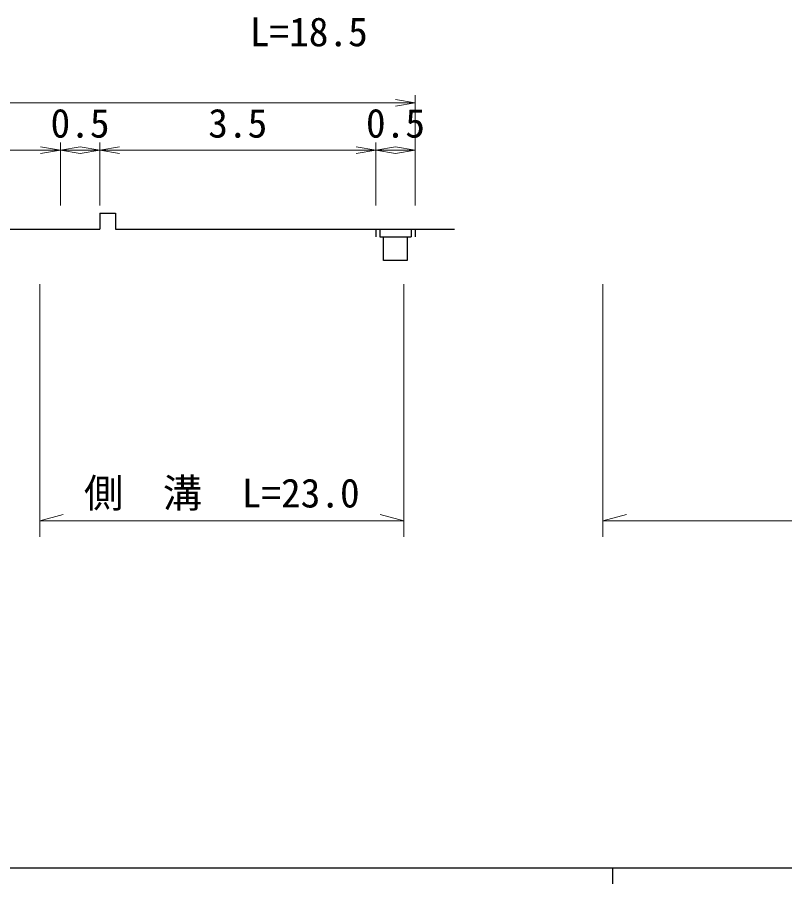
# Model space of a CAD drawing. Units: millimetres, scale not verified, with parts at other scales. Extents: x 40000 to 680000, y 20000 to 380000.
# Drawn here: x 130273 to 178926, y 204000 to 258927 of the extents above; entities that cross this region are included whole.
import ezdxf
from ezdxf.enums import TextEntityAlignment as Align

# ---------------------------------------------------------------- set-up
doc = ezdxf.new("R2010")
doc.units = ezdxf.units.MM
doc.header["$LTSCALE"] = 1000
for name, color, linetype, lineweight in [('M-BGD', 7, 'Continuous', 25), ('M-STR-HTXT', 7, 'Continuous', 13), ('M-TTL-BAND', 7, 'Continuous', 25)]:
    doc.layers.add(name, color=color, linetype=linetype, lineweight=lineweight)
doc.styles.add('ＭＳ ゴシック', font='')
doc.styles.get('ＭＳ ゴシック').set_extended_font_data('MS Gothic')

# ---------------------------------------------------------------- blocks, each defined once
blk = doc.blocks.new('open_arrow')
at = {"color": 0, "linetype": 'Continuous', "lineweight": -2}
blk.add_lwpolyline([(7.5, 1.25), (0, 0), (7.5, -1.25)], dxfattribs=at)

msp = doc.modelspace()

# ---------------------------------------------------------------- linework, layer by layer
at = {"layer": 'M-BGD'}
for p, q in [((135500, 246500), (135500, 245500)), ((135500, 246500), (136500, 246500)), ((136500, 246500), (136500, 245500)), ((98000, 245500), (135500, 245500)), ((136500, 245500), (158000, 245500)), ((153000, 245500), (153000, 245000)), ((153250, 245500), (153250, 245000)), ((155000, 245000), (155250, 245000)), ((155250, 245500), (155250, 245000)), ((155500, 245500), (155500, 245000))]:
    msp.add_line(p, q, dxfattribs=at)
msp.add_lwpolyline([(153250, 245000), (155000, 245000), (155000, 243500), (153500, 243500), (153500, 245000)], dxfattribs=at)
at = {"layer": 'M-STR-HTXT'}
for p, q in [((155500, 247000), (155500, 254000)), ((118000, 253500), (133000, 253500)), ((133000, 253500), (135500, 253500)), ((135500, 253500), (153000, 253500)), ((153000, 253500), (155500, 253500)), ((118000, 250500), (133000, 250500)), ((133000, 250500), (131750, 250708)), ((133000, 250500), (131750, 250292)), ((133000, 247000), (133000, 251000)), ((133000, 250500), (134250, 250708)), ((133000, 250500), (134250, 250292)), ((133000, 250500), (135500, 250500)), ((135500, 250500), (134250, 250708)), ((135500, 250500), (134250, 250292)), ((135500, 247000), (135500, 251000)), ((135500, 250500), (136750, 250708)), ((135500, 250500), (136750, 250292)), ((135500, 250500), (153000, 250500)), ((153000, 250500), (151750, 250708)), ((153000, 250500), (151750, 250292)), ((153000, 247000), (153000, 251000)), ((153000, 250500), (154250, 250708)), ((153000, 250500), (154250, 250292)), ((153000, 250500), (155500, 250500)), ((155500, 250500), (154250, 250708)), ((155500, 250500), (154250, 250292)), ((131690, 226000), (131690, 242000)), ((154788, 226000), (154788, 242000)), ((167391, 226000), (167391, 242000)), ((131690, 227000), (133190, 227400)), ((154788, 227000), (153288, 227400)), ((167391, 227000), (168891, 227400)), ((131690, 227000), (154788, 227000)), ((167391, 227000), (258845, 227000))]:
    msp.add_line(p, q, dxfattribs=at)
at = {"layer": 'M-TTL-BAND'}
for p, q in [((40000, 205000), (579000, 205000)), ((168000, 205000), (168000, 204000))]:
    msp.add_line(p, q, dxfattribs=at)

# ---------------------------------------------------------------- block references
at = {"layer": 'M-STR-HTXT', "xscale": 167, "yscale": 167, "rotation": 180}
msp.add_blockref('open_arrow', (155500, 253500), dxfattribs=at)

# ---------------------------------------------------------------- texts
at = {"layer": 'M-STR-HTXT', "style": 'ＭＳ ゴシック'}
msp.add_text('L=18.5', height=1833, dxfattribs=at).set_placement((145012, 256544), align=Align.BOTTOM_LEFT)
for s, p in [('0.5', (134250, 250750)), ('3.5', (144250, 250750)), ('0.5', (154250, 250750)), ('側\u3000溝\u3000L=23.0', (143239, 227300))]:
    msp.add_text(s, height=1833, dxfattribs=at).set_placement(p, align=Align.BOTTOM_CENTER)

doc.saveas('drawing.dxf')
